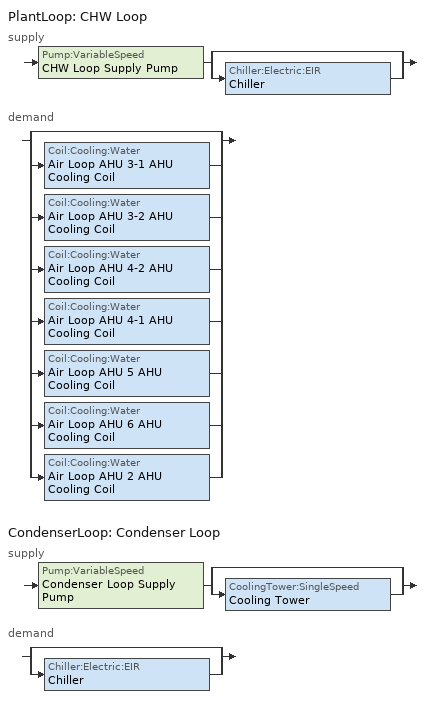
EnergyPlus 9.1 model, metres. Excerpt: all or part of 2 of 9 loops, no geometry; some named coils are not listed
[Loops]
PlantLoop 'CHW Loop'
 supply: Pump:VariableSpeed 'CHW Loop Supply Pump' > split
  | bypass
  | Chiller:Electric:EIR 'Chiller'
 demand: split
  | bypass
  | Coil:Cooling:Water 'Air Loop AHU 3-1 AHU Cooling Coil'
  | Coil:Cooling:Water 'Air Loop AHU 3-2 AHU Cooling Coil'
  | Coil:Cooling:Water 'Air Loop AHU 4-2 AHU Cooling Coil'
  | Coil:Cooling:Water 'Air Loop AHU 4-1 AHU Cooling Coil'
  | Coil:Cooling:Water 'Air Loop AHU 5 AHU Cooling Coil'
  | Coil:Cooling:Water 'Air Loop AHU 6 AHU Cooling Coil'
  | Coil:Cooling:Water 'Air Loop AHU 2 AHU Cooling Coil'
CondenserLoop 'Condenser Loop'
 supply: Pump:VariableSpeed 'Condenser Loop Supply Pump' > split
  | bypass
  | CoolingTower:SingleSpeed 'Cooling Tower'
 demand: split
  | bypass
  | Chiller:Electric:EIR 'Chiller'
[WindowProperty:FrameAndDivider]
1: Frame Width {m}=0.04; Frame Outside Projection {m}=0; Frame Inside Projection {m}=0; Frame Conductance {W/m2-K}=500; Ratio of Frame-Edge Glass Conductance to Center-Of-Glass Conductance=1; Frame Solar Absorptance=0.3; Frame Visible Absorptance=0.3; Frame Thermal Hemispherical Emissivity=0.3; Divider Type=DividedLite; Divider Width {m}=0.02; Number of Horizontal Dividers=1; Number of Vertical Dividers=1; Divider Outside Projection {m}=0; Divider Inside Projection {m}=0; Divider Conductance {W/m2-K}=500; Ratio of Divider-Edge Glass Conductance to Center-Of-Glass Conductance=1; Divider Solar Absorptance=0.3; Divider Visible Absorptance=0.3; Divider Thermal Hemispherical Emissivity=0.3; Outside Reveal Solar Absorptance=0.3; Inside Sill Depth {m}=0; Inside Sill Solar Absorptance=0.3; Inside Reveal Depth {m}=0; Inside Reveal Solar Absorptance=0.3
[Sizing:Plant]
Name | Loop Type | Design Loop Exit Temperature {C} | Loop Design Temperature Difference {deltaC}
CHW Loop | Cooling | 6 | 4
Condenser Loop | Condenser | 29 | 5
[Pump:VariableSpeed] Design Maximum Flow Rate {m3/s}=autosize; Design Pump Head {Pa}=20000; Design Power Consumption {W}=autosize; Motor Efficiency=0.9; Fraction of Motor Inefficiencies to Fluid Stream=0; Coefficient 1 of the Part Load Performance Curve=0; Coefficient 2 of the Part Load Performance Curve=1; Coefficient 3 of the Part Load Performance Curve=0; Coefficient 4 of the Part Load Performance Curve=0; Design Minimum Flow Rate {m3/s}=0; Pump Control Type=Intermittent
CHW Loop Supply Pump; Condenser Loop Supply Pump
[Chiller:Electric:EIR]
Chiller: Reference Capacity {W}=autosize; Reference COP {W/W}=5.5; Reference Leaving Chilled Water Temperature {C}=6.67; Reference Entering Condenser Fluid Temperature {C}=29.4; Reference Chilled Water Flow Rate {m3/s}=autosize; Reference Condenser Fluid Flow Rate {m3/s}=autosize; Cooling Capacity Function of Temperature Curve=DOE-2 Centrifugal/5.50COP CAPFT; Electric Input to Cooling Output Ratio Function of Temperature Curve=DOE-2 Centrifugal/5.50COP EIRFT; Electric Input to Cooling Output Ratio Function of Part Load Ratio Curve=DOE-2 Centrifugal/5.50COP EIRFPLR; Minimum Part Load Ratio=0.1; Maximum Part Load Ratio=1; Optimum Part Load Ratio=1; Minimum Unloading Ratio=0.2; Condenser Type=WaterCooled; Condenser Fan Power Ratio {W/W}=0; Fraction of Compressor Electric Consumption Rejected by Condenser=1; Leaving Chilled Water Lower Temperature Limit {C}=2; Chiller Flow Mode=NotModulated; Design Heat Recovery Water Flow Rate {m3/s}=0; Sizing Factor=1; Basin Heater Capacity {W/K}=0; Basin Heater Setpoint Temperature {C}=2; Basin Heater Operating Schedule=On 24/7; Condenser Heat Recovery Relative Capacity Fraction=1
[CoolingTower:SingleSpeed]
Cooling Tower: Design Water Flow Rate {m3/s}=autosize; Design Air Flow Rate {m3/s}=autosize; Design Fan Power {W}=autosize; Design U-Factor Times Area Value {W/K}=autosize; Free Convection Air Flow Rate {m3/s}=autocalculate; Free Convection Air Flow Rate Sizing Factor=0.1; Free Convection U-Factor Times Area Value {W/K}=autocalculate; Free Convection U-Factor Times Area Value Sizing Factor=0.1; Performance Input Method=UFactorTimesAreaAndDesignWaterFlowRate; Heat Rejection Capacity and Nominal Capacity Sizing Ratio=1.25; Nominal Capacity {W}=1e+05; Free Convection Capacity {W}=10000; Free Convection Nominal Capacity Sizing Factor=0.1; Design Inlet Air Dry-Bulb Temperature {C}=35; Design Inlet Air Wet-Bulb Temperature {C}=25.6; Design Approach Temperature {deltaC}=3.9; Design Range Temperature {deltaC}=5.6; Basin Heater Capacity {W/K}=0; Basin Heater Setpoint Temperature {C}=2; Basin Heater Operating Schedule=On 24/7; Evaporation Loss Mode=SaturatedExit; Evaporation Loss Factor {percent/K}=0.2; Drift Loss Percent {percent}=0; Blowdown Calculation Mode=ConcentrationRatio; Blowdown Concentration Ratio=3; Blowdown Makeup Water Usage Schedule=On 24/7; Capacity Control=FanCycling; Cell Control=MinimalCell; Cell Minimum  Water Flow Rate Fraction=0.33; Cell Maximum Water Flow Rate Fraction=2.5; Sizing Factor=1
[PlantLoop]
CHW Loop: Fluid Type=UserDefinedFluidType; User Defined Fluid Type=CHW Loop Glycol Concentration; Plant Equipment Operation Scheme=CHW Loop Operation; Maximum Loop Temperature {C}=80; Minimum Loop Temperature {C}=0; Maximum Loop Flow Rate {m3/s}=autosize; Minimum Loop Flow Rate {m3/s}=0; Plant Loop Volume {m3}=autocalculate; Load Distribution Scheme=SequentialLoad; Plant Loop Demand Calculation Scheme=SingleSetpoint; Common Pipe Simulation=None; Pressure Simulation Type=None
[CondenserLoop]
Condenser Loop: Fluid Type=Water; Condenser Equipment Operation Scheme=Condenser Loop Operation; Maximum Loop Temperature {C}=50; Minimum Loop Temperature {C}=5; Maximum Loop Flow Rate {m3/s}=autosize; Minimum Loop Flow Rate {m3/s}=0; Condenser Loop Volume {m3}=autocalculate; Load Distribution Scheme=SequentialLoad; Pressure Simulation Type=None
[PlantEquipmentList]
CHW Loop Scheme 1 Range 1 Equipment List: Chiller
[CondenserEquipmentList]
Condenser Loop  Scheme 1 Range 1 Equipment List: Cooling Tower
[PlantEquipmentOperation:CoolingLoad] Load Range 1 Lower Limit {W}=0; Load Range 1 Upper Limit {W}=1e+15
Name | Range 1 Equipment List
CHW Loop Scheme 1 | CHW Loop Scheme 1 Range 1 Equipment List
Condenser Loop Scheme 1 | Condenser Loop  Scheme 1 Range 1 Equipment List
[PlantEquipmentOperationSchemes]
CHW Loop Operation: Control Scheme 1=CHW Loop Scheme 1; Control Scheme 1 Schedule=On 24/7
[CondenserEquipmentOperationSchemes]
Condenser Loop Operation: Control Scheme 1=Condenser Loop Scheme 1; Control Scheme 1 Schedule=On 24/7
[Schedule:Day:Hourly]
0: 0, 0, 0, 0, 0, 0, 0, 0, 0, 0, 0, 0, 0, 0, 0, 0, 0, 0, 0, 0, 0, 0, 0, 0
[Schedule:Day:List]
1: No, 60, 0, 0, 0, 0, 0, 0, 0, 0, 1, 1, 1, 1, 1, 1, 1, 1, 1, 1, 0, 0, 0, 0, 0, 0
[Schedule:Compact]
On 24/7: Through: 12/31, For: AllDays, Until: 24:00, 1
[Curve:Quadratic]
DOE-2 Centrifugal/5.50COP EIRFPLR: Coefficient1 Constant=0.222903; Coefficient2 x=0.313387; Coefficient3 x**2=0.46371; Minimum Value of x=0; Maximum Value of x=1
[Curve:Biquadratic] Minimum Value of x=5; Maximum Value of x=10; Minimum Value of y=24; Maximum Value of y=35
Name | Coefficient1 Constant | Coefficient2 x | Coefficient3 x**2 | Coefficient4 y | Coefficient5 y**2 | Coefficient6 x*y
DOE-2 Centrifugal/5.50COP CAPFT | 0.257183 | 0.0387941 | -0.00021648 | 0.0467389 | -0.000940235 | -0.000342491
DOE-2 Centrifugal/5.50COP EIRFT | 0.933679 | -0.0581992 | 0.00449937 | 0.00242947 | 0.000485893 | -0.00121473
